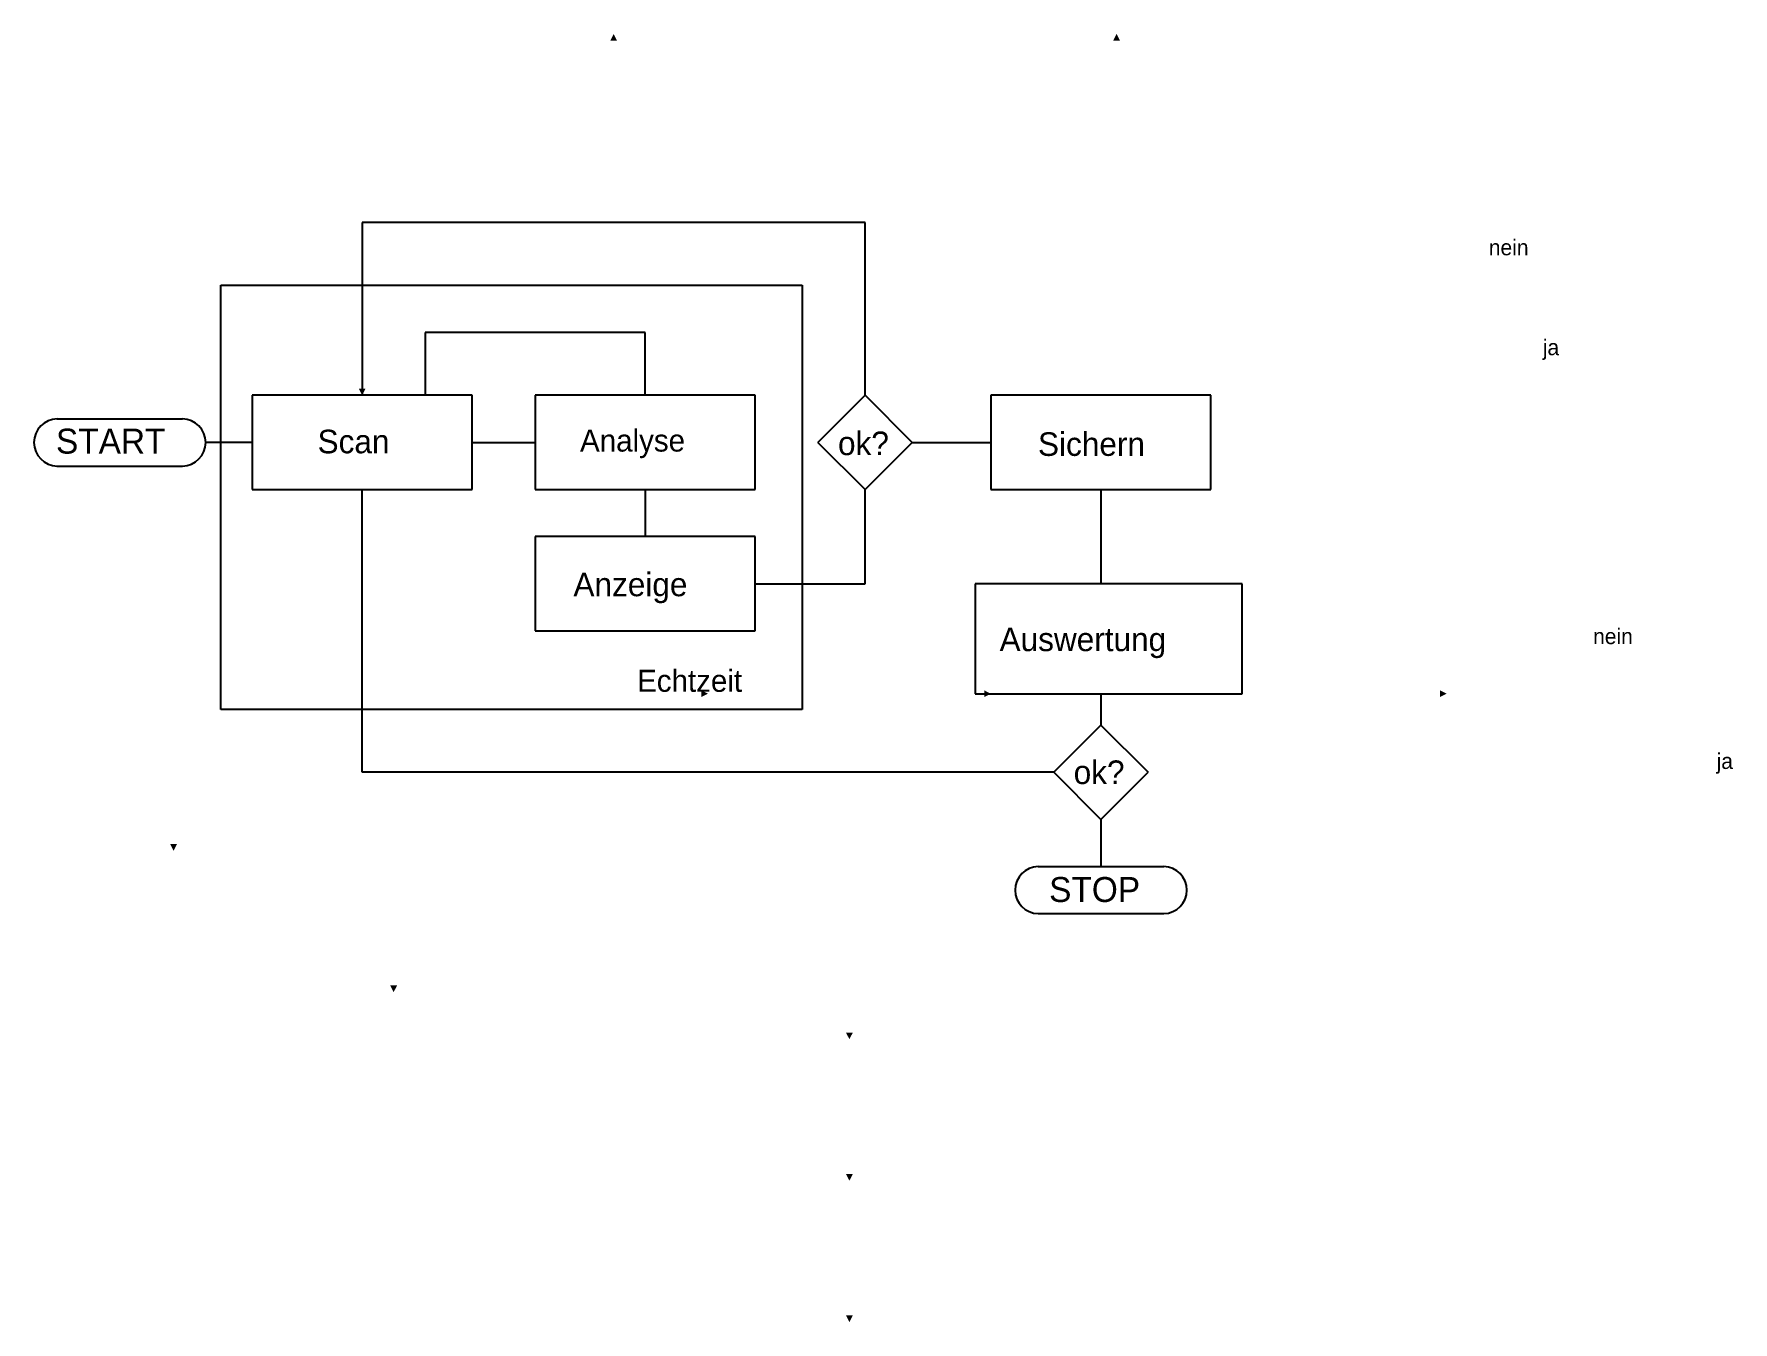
# Model space of a CAD drawing. Extents: x -1 to 20.6, y -4.8 to 11.6.
import ezdxf

# ---------------------------------------------------------------- set-up
doc = ezdxf.new("R2010")
doc.units = 0
doc.linetypes.add('DASHDOT', pattern=[0])
doc.layers.get('0').update_dxf_attribs({"linetype": 'CONTINUOUS'})
doc.layers.add('RT', color=7, linetype='DASHDOT')

# ---------------------------------------------------------------- blocks, each defined once
blk = doc.blocks.new('RECTANG')
at = {"color": 0}
for p, q in [((1, 1), (0, 1)), ((0, 1), (0, 0)), ((1, 0), (1, 1)), ((0, 0), (1, 0))]:
    blk.add_line(p, q, dxfattribs=at)
blk = doc.blocks.new('PF')
at = {"color": 0}
for points in [[(3.2, 5.8), (3.157, 5.715), (3.2, 5.715)], [(3.2, 5.8), (3.243, 5.715), (3.2, 5.715)]]:
    blk.add_solid(points, dxfattribs=at)
blk = doc.blocks.new('JA')
at = {"color": 0}
blk.add_text('ja', height=0.2, dxfattribs=at).set_placement((7.553, 0.908))
blk = doc.blocks.new('NEIN')
at = {"color": 0}
blk.add_text('nein', height=0.2, dxfattribs=at).set_placement((7.406, 1.478))

msp = doc.modelspace()

# ---------------------------------------------------------------- linework, layer by layer
at = {"color": 0}
for p, q in [((9.6, 9.2), (3.2, 9.2)), ((3.2, 9.2), (3.2, 7)), ((9.6, 7), (9.6, 9.2)), ((6.8, 7.8), (4, 7.8)), ((4, 7.8), (4, 7)), ((6.8, 7), (6.8, 7.8)), ((9, 6.4), (9.6, 7)), ((9.6, 7), (10.2, 6.4)), ((-0.686, 6.699), (0.914, 6.699)), ((1.8, 6.4), (1.208, 6.4)), ((4.6, 6.4), (5.4, 6.4)), ((9, 6.4), (9.6, 5.8)), ((9.6, 5.8), (10.2, 6.4)), ((10.2, 6.4), (11.2, 6.4)), ((-0.686, 6.099), (0.914, 6.099)), ((3.2, 2.2), (3.2, 5.8)), ((6.8, 5.8), (6.8, 5.2)), ((9.6, 4.6), (9.6, 5.8)), ((12.6, 5.8), (12.6, 4.6)), ((8.2, 4.6), (9.6, 4.6)), ((12.6, 3.2), (12.6, 2.8)), ((12, 2.2), (12.6, 2.8)), ((12.6, 2.8), (13.2, 2.2)), ((12, 2.2), (3.2, 2.2)), ((12, 2.2), (12.6, 1.6)), ((12.6, 1.6), (13.2, 2.2)), ((12.6, 1.6), (12.6, 1)), ((11.8, 1), (13.4, 1)), ((11.8, 0.4), (13.4, 0.4))]:
    msp.add_line(p, q, dxfattribs=at)
for centre, start, end in [((-0.677, 6.399), 91.2066, 268.7934), ((0.908, 6.399), 271.2066, 88.7934), ((11.809, 0.7), 91.2066, 268.7934), ((13.394, 0.7), 271.2066, 88.7934)]:
    msp.add_arc(centre, 0.3, start, end, dxfattribs=at)
for points in [[(3.2, 7), (3.157, 7.085), (3.2, 7.085)], [(3.2, 7), (3.243, 7.085), (3.2, 7.085)]]:
    msp.add_solid(points, dxfattribs=at)
at = {"layer": 'RT', "color": 0}
for p, q in [((1.4, 3), (1.4, 8.4)), ((1.4, 8.4), (8.8, 8.4)), ((8.8, 8.4), (8.8, 3)), ((8.8, 3), (1.4, 3))]:
    msp.add_line(p, q, dxfattribs=at)

# ---------------------------------------------------------------- block references
at = {"color": 0}
for name, p in [('PF', (3.2, 5.8)), ('PF', (9.6, 5.8)), ('NEIN', (10.131, 7.304)), ('JA', (10.671, 6.602)), ('NEIN', (11.458, 2.353)), ('JA', (12.883, 1.334))]:
    msp.add_blockref(name, p, dxfattribs=at)
for p, xscale, yscale, zscale in [((1.8, 5.8), 2.8, 1.199999999999999, 2.8), ((5.4, 5.8), 2.8, 1.199999999999999, 2.8), ((11.2, 5.8), 2.8, 1.199999999999999, 2.8), ((5.4, 4), 2.8, 1.199999999999999, 2.8), ((11, 3.2), 3.4, 1.4, 3.4)]:
    msp.add_blockref('RECTANG', p, dxfattribs=dict(at, xscale=xscale, yscale=yscale, zscale=zscale))
for p, rotation in [((1.8, 6.4), 270), ((5.4, 6.4), 270), ((11.2, 6.4), 270), ((4, 7), 180), ((6.8, 5.2), 180), ((12.6, 4.6), 180), ((12.6, 2.8), 180), ((12.6, 1), 180)]:
    msp.add_blockref('PF', p, dxfattribs=dict(at, rotation=rotation))

# ---------------------------------------------------------------- texts
for s, height, p in [('START', 0.3178, (-0.697, 6.257)), ('Scan', 0.3002, (2.632, 6.261)), ('Analyse', 0.2809, (5.972, 6.283)), ('ok?', 0.3002, (9.255, 6.238)), ('Sichern', 0.3002, (11.8, 6.228)), ('Anzeige', 0.3002, (5.888, 4.441)), ('Auswertung', 0.3002, (11.311, 3.742)), ('ok?', 0.3002, (12.254, 2.05)), ('STOP', 0.3178, (11.942, 0.548))]:
    msp.add_text(s, height=height, dxfattribs=at).set_placement(p)
at = {"layer": 'RT', "color": 0}
msp.add_text('Echtzeit', height=0.2809, dxfattribs=at).set_placement((6.698, 3.224))

doc.saveas('drawing.dxf')
